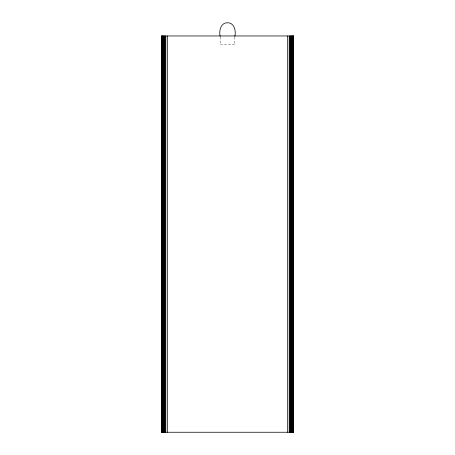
<?xml version="1.0" encoding="UTF-8"?>
<svg xmlns="http://www.w3.org/2000/svg" width="455" height="455" viewBox="0 0 455 455"><rect width="100%" height="100%" fill="white"/><g stroke="black" fill="none" stroke-linecap="round" stroke-linejoin="round"><path stroke-width="0.34" stroke-dasharray="2.27 1.71" d="M234.837 37.077L234.837 44.766L220.163 44.766L220.163 37.077"/><path stroke-width="0.68" d="M293.35 35.962L293.35 432.25M293.1 35.962L293.1 432.25M292.764 35.962L292.764 432.25M292.337 35.962L292.337 432.25M291.831 35.962L291.831 432.25M291.251 35.962L291.251 432.25M290.614 35.962L290.614 432.25M289.926 35.962L289.926 432.25M289.198 35.962L289.198 432.25M287.679 35.962L287.679 432.25M234.837 36.377C236.185 31.025 234.365 22.642 227.5 22.75C220.635 22.642 218.815 31.025 220.163 36.377M167.321 35.962L167.321 432.25M165.802 35.962L165.802 432.25M165.074 35.962L165.074 432.25M164.386 35.962L164.386 432.25M163.749 35.962L163.749 432.25M163.169 35.962L163.169 432.25M162.662 35.962L162.662 432.25M162.236 35.962L162.236 432.25M161.9 35.962L161.9 432.25M161.65 35.962L161.65 432.25M293.549 35.962L161.451 35.962L161.451 432.25L293.549 432.25L293.549 35.962"/></g></svg>
